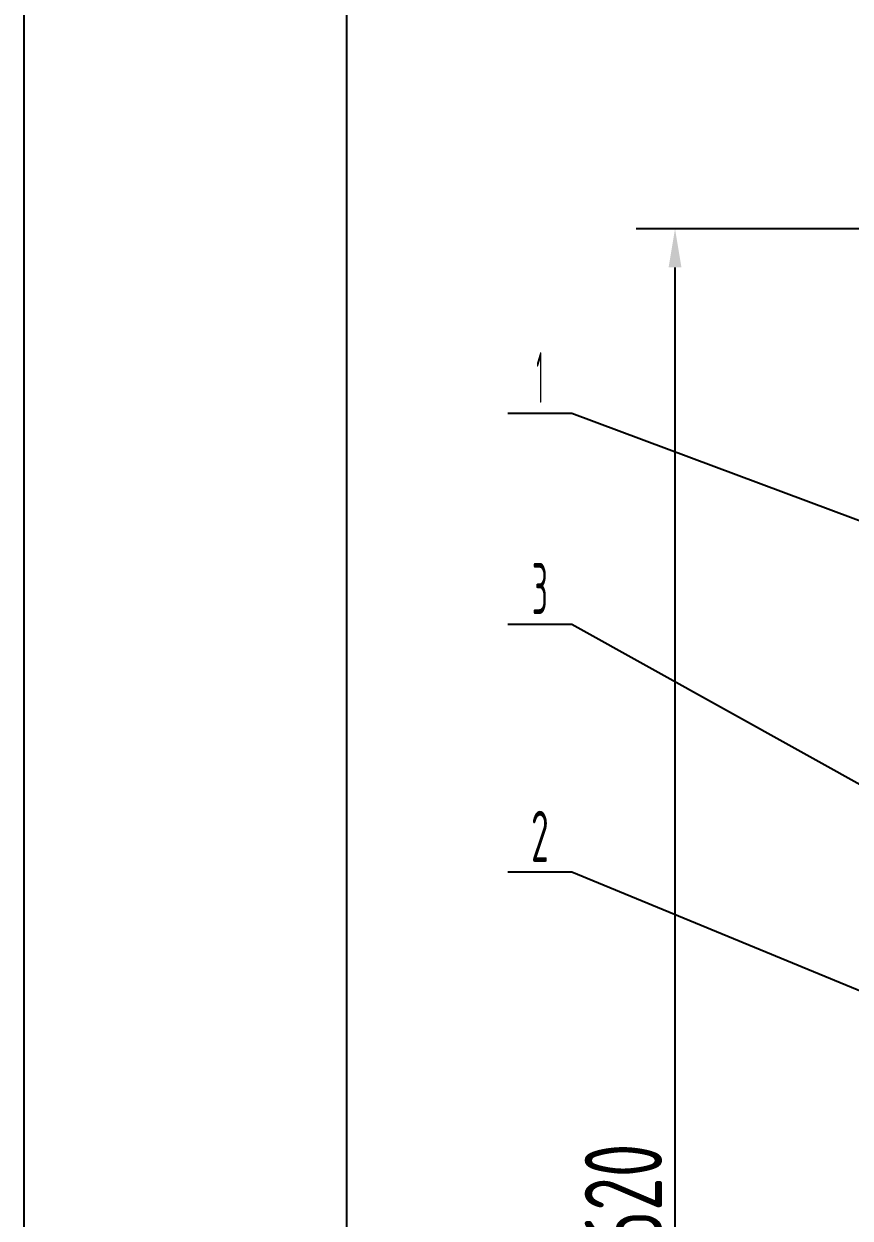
# Model space of a CAD drawing. Header units: millimetres. Extents: x 0 to 21000, y 0 to 14850.
# Drawn here: x 0 to 3201, y 7724 to 12350 of the extents above; entities that cross this region are included whole.
import ezdxf
from ezdxf.enums import TextEntityAlignment as Align

# ---------------------------------------------------------------- set-up
doc = ezdxf.new("R2010")
doc.units = ezdxf.units.MM
doc.header["$LTSCALE"] = 500
for name, color, linetype in [('01', 7, 'Continuous'), ('02', 1, 'Continuous'), ('08', 1, 'Continuous'), ('11', 3, 'Continuous')]:
    doc.layers.add(name, color=color, linetype=linetype)
doc.styles.get("Standard").update_dxf_attribs({"font": 'isocp', "width": 0.707, "bigfont": 'intecad.shx'})
doc.dimstyles.new('INTE', dxfattribs={"dimscale": 50, "dimtxt": 6, "dimasz": 3, "dimexe": 3, "dimexo": 0, "dimgap": 1, "dimtad": 1, "dimdec": 1, "dimdsep": 46, "dimtxsty": 'Standard', "dimcen": 0, "dimclrd": 1, "dimclre": 1, "dimclrt": 3, "dimaunit": 1, "dimadec": 0, "dimazin": 0, "dimtfac": 1, "dimtdec": 1, "dimtmove": 0, "dimatfit": 0, "dimfxl": 1, "dimarcsym": 0})

# ---------------------------------------------------------------- blocks, each defined once
blk = doc.blocks.new('*D335')
at = {"layer": '08', "color": 1, "lineweight": -2}
for p, q in [((4550, 11556.5), (2372.9, 11556.5)), ((2522.9, 4086.5), (2522.9, 11406.5)), ((4353.7, 3936.5), (2372.9, 3936.5))]:
    blk.add_line(p, q, dxfattribs=at)
at = {"layer": '08', "color": 1}
for points in [[(2497.9, 11406.5), (2547.9, 11406.5), (2522.9, 11556.5)], [(2497.9, 4086.5), (2547.9, 4086.5), (2522.9, 3936.5)]]:
    blk.add_solid(points, dxfattribs=at)
at = {"layer": 'Defpoints', "color": 0}
for p in [(2522.9, 11556.5), (4550, 11556.5), (4353.7, 3936.5)]:
    blk.add_point(p, dxfattribs=at)
at = {"layer": '08', "color": 3, "insert": (2322.9, 7746.5), "char_height": 300, "attachment_point": 5, "rotation": 90}
blk.add_mtext('7620', dxfattribs=at)
blk = doc.blocks.new('*U402')
at = {"layer": '01'}
blk.add_lwpolyline([(25, 292), (25, 5)], dxfattribs=at)
at = {"layer": '02'}
blk.add_lwpolyline([(0, 297), (0, 0)], dxfattribs=at)

msp = doc.modelspace()

# ---------------------------------------------------------------- linework, layer by layer
at = {"layer": '02'}
for p, q in [((2123.55, 10841.07), (1875.55, 10841.07)), ((4232.16, 10052.83), (2123.55, 10841.07)), ((2123.55, 10023.59), (1875.55, 10023.59)), ((4267.66, 8829.41), (2123.55, 10023.59)), ((2123.55, 9063.67), (1875.55, 9063.67)), ((4037.81, 8272.96), (2123.55, 9063.67))]:
    msp.add_line(p, q, dxfattribs=at)

# ---------------------------------------------------------------- block references
at = {"layer": '01', "xscale": 50, "yscale": 50, "zscale": 50}
msp.add_blockref('*U402', (0, 0), dxfattribs=at)

# ---------------------------------------------------------------- texts
at = {"layer": '11'}
for s, width, p, p2 in [('1', 0.404, (1985.55, 10881.07), (2013.55, 10881.07)), ('3', 0.527686, (1968.65, 10063.59), (2030.44, 10063.59)), ('2', 0.562593, (1965.57, 9103.67), (2033.52, 9103.67))]:
    msp.add_text(s, height=197.99, dxfattribs=dict(at, width=width)).set_placement(p, p2, align=Align.FIT)

# ---------------------------------------------------------------- dimensions: what is measured, and where the dimension line sits
at = {"layer": '08'}
dim = msp.add_linear_dim(base=(2522.91, 11556.49), p1=(4353.73, 3936.49), p2=(4549.95, 11556.49), angle=270, dimstyle='INTE', dxfattribs=at)
dim.commit()
dim.dimension.update_dxf_attribs({"geometry": '*D335', "text_midpoint": (2322.88, 7746.49)})

doc.saveas('drawing.dxf')
